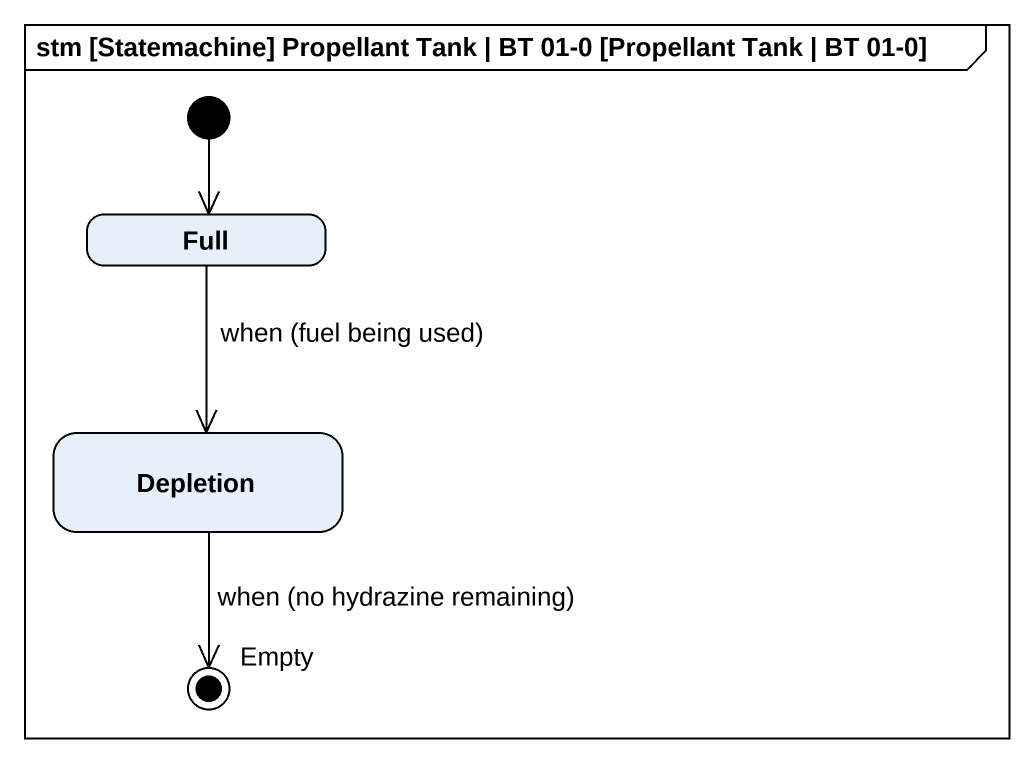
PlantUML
@startuml
mainframe stm [Statemachine] Propellant Tank | BT 01-0 [Propellant Tank | BT 01-0]
hide empty description
state Full
state Depletion
state Empty <<end>>
[*] --> Full
Full --> Depletion : when (fuel being used)
Depletion --> Empty : when (no hydrazine remaining)
@enduml
